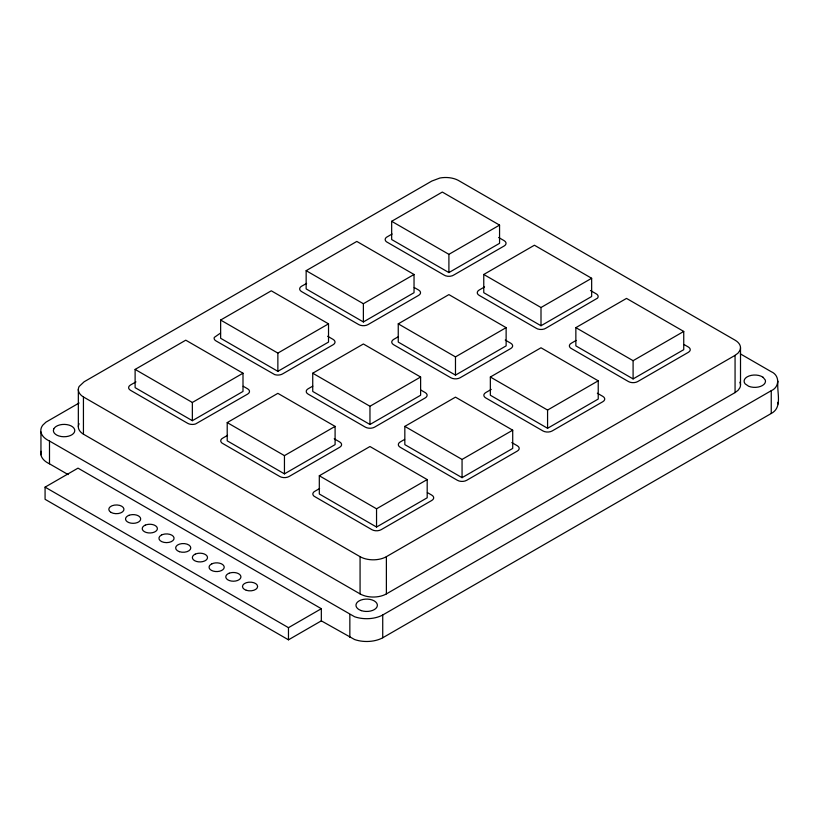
<?xml version="1.0" encoding="UTF-8"?>
<svg xmlns="http://www.w3.org/2000/svg" width="819" height="819" viewBox="0 0 819 819"><rect width="100%" height="100%" fill="white"/><g stroke="black" fill="none" stroke-linecap="round" stroke-linejoin="round"><path stroke-width="1.23" d="M740.315 353.849L771.242 371.703C779.801 375.215 779.801 387.172 771.242 390.694L382.729 614.987A23.26 13.432 0 0 1 354.576 616.738L49.498 441.031A23.26 13.432 0 0 1 42.793 425.143L45.946 422.154L79.105 402.999M778.05 381.193C776.269 391.564 783.169 407.248 771.242 413.482L382.729 637.776A23.26 13.432 0 0 1 354.576 639.526L321.335 620.853L321.335 608.701L78.01 468.14L45.076 487.141L45.076 499.303L288.472 639.823L321.335 620.853M83.436 396.959L360.073 556.674A18.602 10.739 0 0 0 386.384 556.674L735.063 355.364L738.011 353.143L739.874 350.552A18.602 10.739 0 0 0 735.063 340.172L458.108 180.272A18.602 10.739 0 0 0 439.905 178.02L431.828 181.05L84.132 381.777L79.095 386.517A18.602 10.739 0 0 0 83.436 396.959L83.436 434.183L360.073 593.898A18.602 10.739 0 0 0 386.384 593.898L735.063 392.588L738.011 390.366L739.874 387.776A18.602 10.739 0 0 0 739.874 382.217M392.117 234.009L387.776 236.517A6.511 3.757 0 0 0 386.445 241.779L443.734 274.867A6.511 3.757 0 0 0 454.074 274.856L504.156 245.987A6.511 3.757 0 0 0 504.156 240.673L498.658 237.49M135.115 369.42L185.77 340.182L242.997 373.218L242.997 391.451L192.352 420.69L135.115 387.653L135.115 369.42L192.352 402.467L242.997 373.218M220.639 320.045L271.284 290.806L328.521 323.843L328.521 342.076L277.866 371.324L220.639 338.278L220.639 320.045L277.866 353.091L328.521 323.843M306.152 270.679L356.808 241.431L414.035 274.478L414.035 292.7L363.38 321.949L306.152 288.902L306.152 270.679L363.38 303.716L414.035 274.478M391.666 221.304L442.321 192.055L499.559 225.102L499.559 243.325L448.904 272.573L391.666 239.537L391.666 221.304L448.904 254.34L499.559 225.102M220.546 333.046L214.302 337.408A6.511 3.757 0 0 0 216.165 341.011L274.723 374.611A6.511 3.757 0 0 0 282.555 373.925L333.128 344.738A6.511 3.757 0 0 0 333.128 339.414L327.672 336.271M227.211 422.594L277.866 393.345L335.094 426.392L335.094 444.625L284.449 473.863L227.211 440.827L227.211 422.594L284.449 455.63L335.094 426.392M312.735 373.218L363.38 343.98L420.618 377.016L420.618 395.249L369.963 424.488L312.735 391.451L312.735 373.218L369.963 406.265L420.618 377.016M398.249 323.843L448.904 294.605L506.132 327.641L506.132 345.874L455.477 375.122L398.249 342.076L398.249 323.843L455.477 356.889L506.132 327.641M483.763 274.478L534.418 245.229L591.656 278.276L591.656 296.498L541.001 325.747L483.763 292.7L483.763 274.478L541.001 307.514L591.656 278.276M227.539 435.35L223.188 437.868A6.511 3.757 0 0 0 223.311 443.837L279.842 476.525A6.511 3.757 0 0 0 289.046 476.525L339.701 447.276A6.511 3.757 0 0 0 339.701 441.963L334.203 438.789M312.797 386.128L308.128 388.79A6.511 3.757 0 0 0 308.128 394.113L365.356 427.149A6.511 3.757 0 0 0 374.57 427.149L425.225 397.911A6.511 3.757 0 0 0 425.225 392.588L420.823 390.049M398.044 336.875L393.642 339.414A6.511 3.757 0 0 0 393.642 344.738L450.88 377.774A6.511 3.757 0 0 0 460.083 377.774L510.739 348.536A6.511 3.757 0 0 0 510.739 343.212L505.231 340.039M484.551 286.937L479.033 290.121A6.511 3.757 0 0 0 479.299 295.434L535.8 328.009A6.511 3.757 0 0 0 546.14 328.05L597.501 298.147A6.511 3.757 0 0 0 595.925 293.663L590.458 290.51M319.308 475.767L369.963 446.519L427.19 479.565L427.19 497.788L376.545 527.037L319.308 493.99L319.308 475.767L376.545 508.804L427.19 479.565M404.832 426.392L455.477 397.143L512.714 430.19L512.714 448.423L462.059 477.661L404.832 444.625L404.832 426.392L462.059 459.428L512.714 430.19M490.346 377.016L541.001 347.778L598.228 380.815L598.228 399.048L547.573 428.286L490.346 395.249L490.346 377.016L547.573 410.063L598.228 380.815M575.859 327.641L626.515 298.403L683.742 331.439L683.742 349.672L633.097 378.921L575.859 345.874L575.859 327.641L633.097 360.688L683.742 331.439M319.605 488.544L315.264 491.042A6.511 3.757 0 0 0 315.428 497.01L371.939 529.698A6.511 3.757 0 0 0 381.142 529.698L431.797 500.45A6.511 3.757 0 0 0 431.797 495.137L427.395 492.588M404.627 439.424L400.225 441.963A6.511 3.757 0 0 0 400.225 447.276L457.452 480.323A6.511 3.757 0 0 0 466.666 480.323L517.311 451.074A6.511 3.757 0 0 0 517.311 445.761L511.814 442.588M491.246 389.414L485.739 392.588A6.511 3.757 0 0 0 485.739 397.911L542.977 430.948A6.511 3.757 0 0 0 552.18 430.948L602.835 401.699A6.511 3.757 0 0 0 602.835 396.386L597.327 393.212M576.095 340.448L571.754 342.956A6.511 3.757 0 0 0 572.051 348.925L628.49 381.572A6.511 3.757 0 0 0 637.694 381.572L688.349 352.334A6.511 3.757 0 0 0 688.349 347.01L683.988 344.512M45.076 487.141L288.472 627.671L321.335 608.701M306.634 283.415L301.546 286.251A6.511 3.757 0 0 0 301.546 291.564L358.783 324.611A6.511 3.757 0 0 0 367.987 324.611L418.642 295.362A6.511 3.757 0 0 0 418.642 290.049L414.24 287.52M135.964 381.879L130.518 384.991A6.511 3.757 0 0 0 130.518 390.315L187.746 423.351A6.511 3.757 0 0 0 195.608 423.945L247.604 394.113A6.511 3.757 0 0 0 247.604 388.79L243.212 386.271M41.093 451.3A23.26 13.432 0 0 0 49.498 463.82L68.141 474.59M777.681 402.344L778.05 403.982M771.242 390.694L771.242 413.482M740.509 347.768L740.509 384.991M735.063 355.364L735.063 392.588M633.097 360.688L633.097 378.921M547.573 410.063L547.573 428.286M541.001 307.514L541.001 325.747M462.059 459.428L462.059 477.661M455.477 356.889L455.477 375.122M448.904 254.34L448.904 272.573M386.384 556.674L386.384 593.898M382.729 614.987L382.729 637.776M376.545 508.804L376.545 527.037M369.963 406.265L369.963 424.488M363.38 303.716L363.38 321.949M360.073 556.674L360.073 593.898M349.846 614.537L349.846 637.325M288.472 627.671L288.472 639.823M284.449 455.63L284.449 473.863M277.866 353.091L277.866 371.324M192.352 402.467L192.352 420.69M78.337 389.281L78.337 426.504M49.498 441.031L49.498 463.82M40.95 432.012L40.95 454.801M83.436 434.183A18.602 10.739 0 0 1 79.095 423.73M53.737 428.972L53.378 430.569A10.698 6.173 0 0 0 58.722 435.923L61.302 436.537A10.698 6.173 0 0 0 74.406 432.166A10.698 6.173 0 0 0 66.841 424.6A10.698 6.173 0 0 0 53.737 428.972M195.198 554.156L193.827 554.985A7.566 4.361 0 0 0 194.707 560.718A7.566 4.361 0 0 0 204.668 560.964L206.04 560.135A7.566 4.361 0 0 0 205.825 554.821L204.402 554.033A7.566 4.361 0 0 0 195.198 554.156M211.937 563.789L210.565 564.608A7.566 4.361 0 0 0 211.394 570.352A7.566 4.361 0 0 0 221.355 570.618L222.727 569.799A7.566 4.361 0 0 0 222.553 564.486L221.14 563.697A7.566 4.361 0 0 0 211.937 563.789M161.845 534.787L161.067 535.237A7.566 4.361 0 0 0 164.066 542.393A7.566 4.361 0 0 0 174.037 537.807A7.566 4.361 0 0 0 162.612 534.531L161.845 534.787M145.229 525.143L143.827 525.941A7.566 4.361 0 0 0 144.441 531.695A7.566 4.361 0 0 0 154.381 532.094L155.784 531.296A7.566 4.361 0 0 0 155.825 525.972L154.433 525.163A7.566 4.361 0 0 0 145.229 525.143M229.187 573.208L227.692 573.955A7.566 4.361 0 0 0 227.641 579.719A7.566 4.361 0 0 0 237.52 580.497L239.015 579.75A7.566 4.361 0 0 0 239.66 574.447L238.37 573.587A7.566 4.361 0 0 0 229.187 573.208M129.044 515.284L127.529 516.021A7.566 4.361 0 0 0 127.303 521.775A7.566 4.361 0 0 0 137.152 522.655L138.667 521.928A7.566 4.361 0 0 0 139.476 516.625L138.206 515.755A7.566 4.361 0 0 0 129.044 515.284M361.322 610.626L359.111 609.643A10.698 6.173 0 0 1 363.012 599.467A10.698 6.173 0 0 1 377.334 605.814A10.698 6.173 0 0 1 361.322 610.626M763.001 377.231L760.943 376.136A10.698 6.173 0 0 0 749.057 375.982A10.698 6.173 0 0 0 744.256 382.258L745.085 383.804L748.648 386.251A10.698 6.173 0 0 0 760.534 386.414A10.698 6.173 0 0 0 765.335 380.129L763.001 377.231M179.443 551.689A7.566 4.361 0 0 0 190.786 547.911A7.566 4.361 0 0 0 179.443 544.133A7.566 4.361 0 0 0 179.443 551.689M111.056 512.418A7.566 4.361 0 0 0 123.7 510.442A7.566 4.361 0 0 0 114.414 505.108A7.566 4.361 0 0 0 111.056 512.418M246.284 590.284A7.566 4.361 0 0 0 257.616 586.496A7.566 4.361 0 0 0 246.284 582.719A7.566 4.361 0 0 0 246.284 590.284"/></g></svg>
